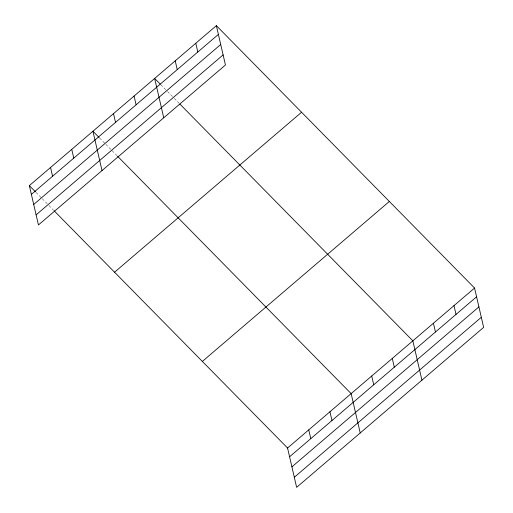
<?xml version="1.0" encoding="UTF-8"?>
<svg xmlns="http://www.w3.org/2000/svg" width="513" height="513" viewBox="0 0 513 513"><rect width="100%" height="100%" fill="white"/><g stroke="black" fill="none" stroke-linecap="round" stroke-linejoin="round"><path stroke-width="0.38" stroke-dasharray="2.56 1.92" d="M160.813 84.709L166.981 90.974M167.546 91.545L173.708 97.81M174.273 98.381L179.313 103.504M99.663 138.068L105.268 143.762M105.832 144.333L117.041 155.728M36.083 192.458L41.688 198.153M42.246 198.723L48.414 204.995M48.972 205.559L53.461 210.118"/><path stroke-width="0.77" d="M216.364 25.65L225.444 64.984L38.437 224.957L29.356 185.623L216.364 25.65L474.563 288.043L483.644 327.377L296.636 487.35L287.556 448.016L54.019 210.689M31.376 194.389L218.384 34.416M33.704 204.475L220.712 44.503M36.109 214.87L223.117 54.897M114.559 272.211L301.567 112.238M202.353 361.428L389.361 201.455M287.556 448.016L474.563 288.043M289.582 456.782L476.59 296.809M291.91 466.868L478.918 306.896M294.308 477.263L481.316 317.291M160.255 84.138L154.65 78.444L163.73 117.772M179.877 104.075L412.85 340.837L421.93 380.165M99.105 137.497L92.936 131.232L102.016 170.566M117.605 156.298L351.142 393.625L360.222 432.959M29.356 185.623L35.519 191.888M453.992 305.645L456.019 314.405M433.421 323.241L435.447 332.001M392.285 358.433L394.305 367.199M371.713 376.029L373.733 384.795M329.949 411.759L331.969 420.519M308.749 429.888L310.775 438.653M195.793 43.246L197.813 52.012M175.222 60.842L177.241 69.608M134.079 96.04L136.105 104.799M113.508 113.636L115.534 122.402M71.743 149.36L73.769 158.126M50.55 167.494L52.57 176.254"/></g></svg>
